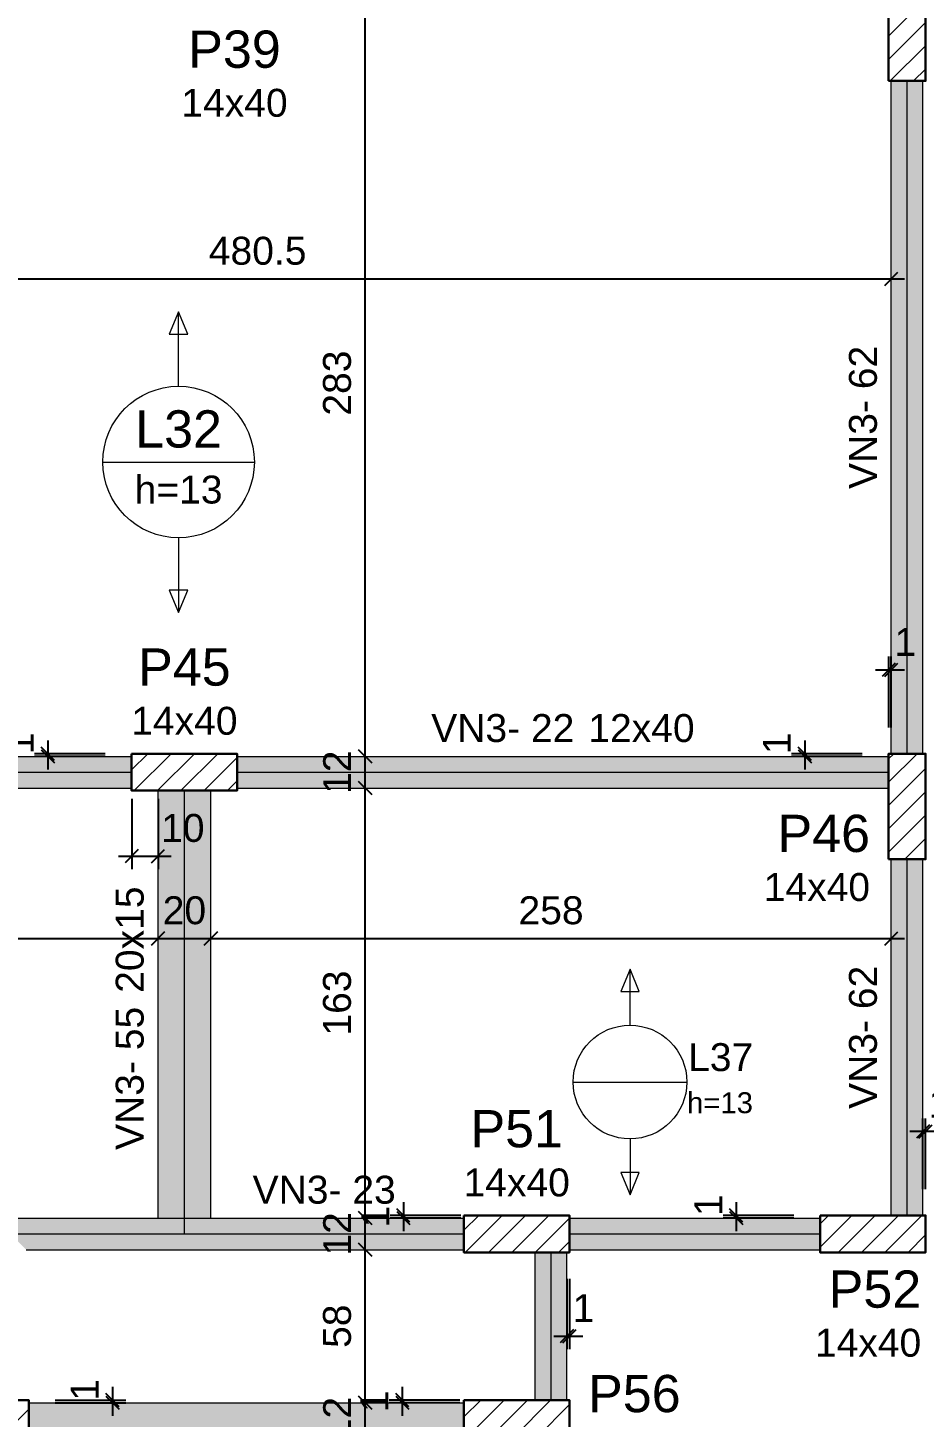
# Model space of a CAD drawing. Header units: millimetres. Extents: x -8 to 605, y -494 to 220.
# Drawn here: x 7.34 to 14.14, y -461.25 to -450.72 of the extents above; entities that cross this region are included whole.
import ezdxf

# ---------------------------------------------------------------- set-up
doc = ezdxf.new("R2010")
doc.units = ezdxf.units.MM
doc.header["$MEASUREMENT"] = 0
doc.linetypes.add('NULL', pattern=[0])
for name, color, linetype, lineweight in [('FO-Cotas', 5, 'Continuous', 5), ('FO-Eixos', 5, 'Continuous', 5), ('FO-Hachura pilar que passa', 19, 'Continuous', 5), ('FO-Hachura viga', 43, 'Continuous', 5), ('FO-Pilares', 4, 'Continuous', 30), ('FO-Textos das lajes', 1, 'Continuous', 20), ('FO-Textos das vigas', 7, 'Continuous', 5), ('FO-Textos dos pilares', 7, 'Continuous', 5), ('FO-Vigas', 1, 'Continuous', 20)]:
    doc.layers.add(name, color=color, linetype=linetype, lineweight=lineweight)
doc.styles.add('Arial', font='arial.ttf')
doc.dimstyles.new('UM_50.000000', dxfattribs={"dimtxt": 0.18, "dimasz": 0.1, "dimexe": 0.1, "dimexo": 0.2, "dimgap": 0, "dimtad": 1, "dimtih": 1, "dimtoh": 1, "dimdec": 1, "dimlfac": 50, "dimzin": 0, "dimdsep": 46, "dimtxsty": 'Standard', "dimcen": 0.09, "dimdle": 0.1, "dimadec": 1, "dimazin": 2, "dimtfac": 1, "dimtdec": 4, "dimtofl": 0, "dimtmove": 0, "dimatfit": 3, "dimfxl": 1, "dimtolj": 1, "dimarcsym": 0})
pattern_1 = [(45, (-4.58844, -411.61486), (-0.08838835, 0.08838835), [])]

# ---------------------------------------------------------------- blocks, each defined once
blk = doc.blocks.new('_Oblique')
at = {"color": 0, "linetype": 'ByBlock', "lineweight": -2}
blk.add_line((-0.5, -0.5), (0.5, 0.5), dxfattribs=at)
blk = doc.blocks.new('*D4221')
at = {"layer": 'Defpoints', "color": 0, "transparency": 16777216}
for p in [(4.282, -457.625), (8.332, -457.625), (8.332, -457.625)]:
    blk.add_point(p, dxfattribs=at)
at = {"layer": 'FO-Cotas', "color": 0, "lineweight": -2, "transparency": 16777216}
blk.add_line((4.182, -457.625), (8.432, -457.625), dxfattribs=at)
at = {"layer": 'FO-Cotas', "color": 0, "lineweight": -2, "transparency": 16777216, "xscale": 0.1, "yscale": 0.1, "zscale": 0.1, "rotation": 180}
blk.add_blockref('_Oblique', (4.282, -457.625), dxfattribs=at)
at = {"layer": 'FO-Cotas', "color": 0, "lineweight": -2, "transparency": 16777216, "xscale": 0.1, "yscale": 0.1, "zscale": 0.1}
blk.add_blockref('_Oblique', (8.332, -457.625), dxfattribs=at)
at = {"layer": 'FO-Cotas', "color": 7, "transparency": 16777216, "insert": (6.307, -457.413), "char_height": 0.2118, "attachment_point": 5, "rotation": 0.0057, "style": 'Arial'}
blk.add_mtext('\\A1;202.5', dxfattribs=at)
blk = doc.blocks.new('*D4222')
at = {"layer": 'Defpoints', "color": 0, "transparency": 16777216}
for p in [(8.332, -457.625), (8.732, -457.625), (8.732, -457.625)]:
    blk.add_point(p, dxfattribs=at)
at = {"layer": 'FO-Cotas', "color": 0, "lineweight": -2, "transparency": 16777216}
blk.add_line((8.232, -457.625), (8.832, -457.625), dxfattribs=at)
at = {"layer": 'FO-Cotas', "color": 0, "lineweight": -2, "transparency": 16777216, "xscale": 0.1, "yscale": 0.1, "zscale": 0.1, "rotation": 180}
blk.add_blockref('_Oblique', (8.332, -457.625), dxfattribs=at)
at = {"layer": 'FO-Cotas', "color": 0, "lineweight": -2, "transparency": 16777216, "xscale": 0.1, "yscale": 0.1, "zscale": 0.1}
blk.add_blockref('_Oblique', (8.732, -457.625), dxfattribs=at)
at = {"layer": 'FO-Cotas', "color": 7, "transparency": 16777216, "insert": (8.532, -457.413), "char_height": 0.2118, "attachment_point": 5, "rotation": 0.0057, "style": 'Arial'}
blk.add_mtext('\\A1;20', dxfattribs=at)
blk = doc.blocks.new('*D4223')
at = {"layer": 'Defpoints', "color": 0, "transparency": 16777216}
for p in [(8.732, -457.625), (13.892, -457.625), (13.892, -457.625)]:
    blk.add_point(p, dxfattribs=at)
at = {"layer": 'FO-Cotas', "color": 0, "lineweight": -2, "transparency": 16777216}
blk.add_line((8.632, -457.625), (13.992, -457.625), dxfattribs=at)
at = {"layer": 'FO-Cotas', "color": 0, "lineweight": -2, "transparency": 16777216, "xscale": 0.1, "yscale": 0.1, "zscale": 0.1, "rotation": 180}
blk.add_blockref('_Oblique', (8.732, -457.625), dxfattribs=at)
at = {"layer": 'FO-Cotas', "color": 0, "lineweight": -2, "transparency": 16777216, "xscale": 0.1, "yscale": 0.1, "zscale": 0.1}
blk.add_blockref('_Oblique', (13.892, -457.625), dxfattribs=at)
at = {"layer": 'FO-Cotas', "color": 7, "transparency": 16777216, "insert": (11.312, -457.413), "char_height": 0.2118, "attachment_point": 5, "rotation": 0.0057, "style": 'Arial'}
blk.add_mtext('\\A1;258', dxfattribs=at)
blk = doc.blocks.new('*D4230')
at = {"layer": 'Defpoints', "color": 0, "transparency": 16777216}
for p in [(4.282, -452.625), (13.892, -452.625), (13.892, -452.625)]:
    blk.add_point(p, dxfattribs=at)
at = {"layer": 'FO-Cotas', "color": 0, "lineweight": -2, "transparency": 16777216}
blk.add_line((4.182, -452.625), (13.992, -452.625), dxfattribs=at)
at = {"layer": 'FO-Cotas', "color": 0, "lineweight": -2, "transparency": 16777216, "xscale": 0.1, "yscale": 0.1, "zscale": 0.1, "rotation": 180}
blk.add_blockref('_Oblique', (4.282, -452.625), dxfattribs=at)
at = {"layer": 'FO-Cotas', "color": 0, "lineweight": -2, "transparency": 16777216, "xscale": 0.1, "yscale": 0.1, "zscale": 0.1}
blk.add_blockref('_Oblique', (13.892, -452.625), dxfattribs=at)
at = {"layer": 'FO-Cotas', "color": 7, "transparency": 16777216, "insert": (9.087, -452.413), "char_height": 0.2118, "attachment_point": 5, "rotation": 0.0057, "style": 'Arial'}
blk.add_mtext('\\A1;480.5', dxfattribs=at)
blk = doc.blocks.new('*D4325')
at = {"layer": 'Defpoints', "color": 0, "transparency": 16777216}
for p in [(9.902, -461.145), (9.902, -461.145), (9.902, -461.385)]:
    blk.add_point(p, dxfattribs=at)
at = {"layer": 'FO-Cotas', "color": 0, "lineweight": -2, "transparency": 16777216}
blk.add_line((9.902, -461.485), (9.902, -461.045), dxfattribs=at)
at = {"layer": 'FO-Cotas', "color": 0, "lineweight": -2, "transparency": 16777216, "xscale": 0.1, "yscale": 0.1, "zscale": 0.1}
for p, rotation in [((9.902, -461.145), 90), ((9.902, -461.385), 270)]:
    blk.add_blockref('_Oblique', p, dxfattribs=dict(at, rotation=rotation))
at = {"layer": 'FO-Cotas', "color": 7, "transparency": 16777216, "insert": (9.69, -461.265), "char_height": 0.2118, "attachment_point": 5, "rotation": 90, "style": 'Arial'}
blk.add_mtext('\\A1;12', dxfattribs=at)
blk = doc.blocks.new('*D4326')
at = {"layer": 'Defpoints', "color": 0, "transparency": 16777216}
for p in [(9.902, -459.985), (9.902, -459.985), (9.902, -461.145)]:
    blk.add_point(p, dxfattribs=at)
at = {"layer": 'FO-Cotas', "color": 0, "lineweight": -2, "transparency": 16777216}
blk.add_line((9.902, -461.245), (9.902, -459.885), dxfattribs=at)
at = {"layer": 'FO-Cotas', "color": 0, "lineweight": -2, "transparency": 16777216, "xscale": 0.1, "yscale": 0.1, "zscale": 0.1}
for p, rotation in [((9.902, -459.985), 90), ((9.902, -461.145), 270)]:
    blk.add_blockref('_Oblique', p, dxfattribs=dict(at, rotation=rotation))
at = {"layer": 'FO-Cotas', "color": 7, "transparency": 16777216, "insert": (9.69, -460.565), "char_height": 0.2118, "attachment_point": 5, "rotation": 90, "style": 'Arial'}
blk.add_mtext('\\A1;58', dxfattribs=at)
blk = doc.blocks.new('*D4327')
at = {"layer": 'Defpoints', "color": 0, "transparency": 16777216}
for p in [(9.902, -459.745), (9.902, -459.745), (9.902, -459.985)]:
    blk.add_point(p, dxfattribs=at)
at = {"layer": 'FO-Cotas', "color": 0, "lineweight": -2, "transparency": 16777216}
blk.add_line((9.902, -460.085), (9.902, -459.645), dxfattribs=at)
at = {"layer": 'FO-Cotas', "color": 0, "lineweight": -2, "transparency": 16777216, "xscale": 0.1, "yscale": 0.1, "zscale": 0.1}
for p, rotation in [((9.902, -459.745), 90), ((9.902, -459.985), 270)]:
    blk.add_blockref('_Oblique', p, dxfattribs=dict(at, rotation=rotation))
at = {"layer": 'FO-Cotas', "color": 7, "transparency": 16777216, "insert": (9.69, -459.865), "char_height": 0.2118, "attachment_point": 5, "rotation": 90, "style": 'Arial'}
blk.add_mtext('\\A1;12', dxfattribs=at)
blk = doc.blocks.new('*D4328')
at = {"layer": 'Defpoints', "color": 0, "transparency": 16777216}
for p in [(9.902, -456.485), (9.902, -456.485), (9.902, -459.745)]:
    blk.add_point(p, dxfattribs=at)
at = {"layer": 'FO-Cotas', "color": 0, "lineweight": -2, "transparency": 16777216}
blk.add_line((9.902, -459.845), (9.902, -456.385), dxfattribs=at)
at = {"layer": 'FO-Cotas', "color": 0, "lineweight": -2, "transparency": 16777216, "xscale": 0.1, "yscale": 0.1, "zscale": 0.1}
for p, rotation in [((9.902, -456.485), 90), ((9.902, -459.745), 270)]:
    blk.add_blockref('_Oblique', p, dxfattribs=dict(at, rotation=rotation))
at = {"layer": 'FO-Cotas', "color": 7, "transparency": 16777216, "insert": (9.69, -458.115), "char_height": 0.2118, "attachment_point": 5, "rotation": 90, "style": 'Arial'}
blk.add_mtext('\\A1;163', dxfattribs=at)
blk = doc.blocks.new('*D4329')
at = {"layer": 'Defpoints', "color": 0, "transparency": 16777216}
for p in [(9.902, -456.245), (9.902, -456.245), (9.902, -456.485)]:
    blk.add_point(p, dxfattribs=at)
at = {"layer": 'FO-Cotas', "color": 0, "lineweight": -2, "transparency": 16777216}
blk.add_line((9.902, -456.585), (9.902, -456.145), dxfattribs=at)
at = {"layer": 'FO-Cotas', "color": 0, "lineweight": -2, "transparency": 16777216, "xscale": 0.1, "yscale": 0.1, "zscale": 0.1}
for p, rotation in [((9.902, -456.245), 90), ((9.902, -456.485), 270)]:
    blk.add_blockref('_Oblique', p, dxfattribs=dict(at, rotation=rotation))
at = {"layer": 'FO-Cotas', "color": 7, "transparency": 16777216, "insert": (9.69, -456.365), "char_height": 0.2118, "attachment_point": 5, "rotation": 90, "style": 'Arial'}
blk.add_mtext('\\A1;12', dxfattribs=at)
blk = doc.blocks.new('*D4330')
at = {"layer": 'Defpoints', "color": 0, "transparency": 16777216}
for p in [(9.902, -450.585), (9.902, -450.585), (9.902, -456.245)]:
    blk.add_point(p, dxfattribs=at)
at = {"layer": 'FO-Cotas', "color": 0, "lineweight": -2, "transparency": 16777216}
blk.add_line((9.902, -456.345), (9.902, -450.485), dxfattribs=at)
at = {"layer": 'FO-Cotas', "color": 0, "lineweight": -2, "transparency": 16777216, "xscale": 0.1, "yscale": 0.1, "zscale": 0.1}
for p, rotation in [((9.902, -450.585), 90), ((9.902, -456.245), 270)]:
    blk.add_blockref('_Oblique', p, dxfattribs=dict(at, rotation=rotation))
at = {"layer": 'FO-Cotas', "color": 7, "transparency": 16777216, "insert": (9.69, -453.415), "char_height": 0.2118, "attachment_point": 5, "rotation": 90, "style": 'Arial'}
blk.add_mtext('\\A1;283', dxfattribs=at)
blk = doc.blocks.new('*D4418')
at = {"layer": 'Defpoints', "color": 0, "transparency": 16777216}
for p in [(8.132, -456.366), (8.332, -456.366), (8.332, -457.001)]:
    blk.add_point(p, dxfattribs=at)
at = {"layer": 'FO-Cotas', "color": 0, "lineweight": -2, "transparency": 16777216}
for p, q in [((8.132, -456.566), (8.132, -457.101)), ((8.332, -456.566), (8.332, -457.101)), ((8.032, -457.001), (8.432, -457.001))]:
    blk.add_line(p, q, dxfattribs=at)
at = {"layer": 'FO-Cotas', "color": 0, "lineweight": -2, "transparency": 16777216, "xscale": 0.1, "yscale": 0.1, "zscale": 0.1, "rotation": 180}
blk.add_blockref('_Oblique', (8.132, -457.001), dxfattribs=at)
at = {"layer": 'FO-Cotas', "color": 0, "lineweight": -2, "transparency": 16777216, "xscale": 0.1, "yscale": 0.1, "zscale": 0.1}
blk.add_blockref('_Oblique', (8.332, -457.001), dxfattribs=at)
at = {"layer": 'FO-Cotas', "color": 7, "transparency": 16777216, "insert": (8.52, -456.789), "char_height": 0.2118, "attachment_point": 5, "rotation": 0.0057, "style": 'Arial'}
blk.add_mtext('\\A1;10', dxfattribs=at)
blk = doc.blocks.new('*D4419')
at = {"layer": 'Defpoints', "color": 0, "transparency": 16777216}
for p in [(13.892, -455.589), (13.872, -456.225), (13.892, -456.225)]:
    blk.add_point(p, dxfattribs=at)
at = {"layer": 'FO-Cotas', "color": 0, "lineweight": -2, "transparency": 16777216}
for p, q in [((13.872, -456.025), (13.872, -455.489)), ((13.892, -456.025), (13.892, -455.489)), ((13.772, -455.589), (13.992, -455.589))]:
    blk.add_line(p, q, dxfattribs=at)
at = {"layer": 'FO-Cotas', "color": 0, "lineweight": -2, "transparency": 16777216, "xscale": 0.1, "yscale": 0.1, "zscale": 0.1, "rotation": 180}
blk.add_blockref('_Oblique', (13.872, -455.589), dxfattribs=at)
at = {"layer": 'FO-Cotas', "color": 0, "lineweight": -2, "transparency": 16777216, "xscale": 0.1, "yscale": 0.1, "zscale": 0.1}
blk.add_blockref('_Oblique', (13.892, -455.589), dxfattribs=at)
at = {"layer": 'FO-Cotas', "color": 7, "transparency": 16777216, "insert": (13.998, -455.377), "char_height": 0.2118, "attachment_point": 5, "rotation": 0.0057, "style": 'Arial'}
blk.add_mtext('\\A1;1', dxfattribs=at)
blk = doc.blocks.new('*D4425')
at = {"layer": 'Defpoints', "color": 0, "transparency": 16777216}
for p in [(14.132, -459.089), (14.132, -459.725), (14.152, -459.725)]:
    blk.add_point(p, dxfattribs=at)
at = {"layer": 'FO-Cotas', "color": 0, "lineweight": -2, "transparency": 16777216}
for p, q in [((14.132, -459.525), (14.132, -458.989)), ((14.152, -459.525), (14.152, -458.989)), ((14.252, -459.089), (14.032, -459.089))]:
    blk.add_line(p, q, dxfattribs=at)
at = {"layer": 'FO-Cotas', "color": 0, "lineweight": -2, "transparency": 16777216, "xscale": 0.1, "yscale": 0.1, "zscale": 0.1, "rotation": 180}
blk.add_blockref('_Oblique', (14.132, -459.089), dxfattribs=at)
at = {"layer": 'FO-Cotas', "color": 0, "lineweight": -2, "transparency": 16777216, "xscale": 0.1, "yscale": 0.1, "zscale": 0.1}
blk.add_blockref('_Oblique', (14.152, -459.089), dxfattribs=at)
at = {"layer": 'FO-Cotas', "color": 7, "transparency": 16777216, "insert": (14.258, -458.878), "char_height": 0.2118, "attachment_point": 5, "rotation": 0.0057, "style": 'Arial'}
blk.add_mtext('\\A1;1', dxfattribs=at)
blk = doc.blocks.new('*D4460')
at = {"layer": 'Defpoints', "color": 0, "transparency": 16777216}
for p in [(11.432, -460.005), (11.452, -460.005), (11.452, -460.64)]:
    blk.add_point(p, dxfattribs=at)
at = {"layer": 'FO-Cotas', "color": 0, "lineweight": -2, "transparency": 16777216}
for p, q in [((11.432, -460.205), (11.432, -460.74)), ((11.452, -460.205), (11.452, -460.74)), ((11.332, -460.64), (11.552, -460.64))]:
    blk.add_line(p, q, dxfattribs=at)
at = {"layer": 'FO-Cotas', "color": 0, "lineweight": -2, "transparency": 16777216, "xscale": 0.1, "yscale": 0.1, "zscale": 0.1, "rotation": 180}
blk.add_blockref('_Oblique', (11.432, -460.64), dxfattribs=at)
at = {"layer": 'FO-Cotas', "color": 0, "lineweight": -2, "transparency": 16777216, "xscale": 0.1, "yscale": 0.1, "zscale": 0.1}
blk.add_blockref('_Oblique', (11.452, -460.64), dxfattribs=at)
at = {"layer": 'FO-Cotas', "color": 7, "transparency": 16777216, "insert": (11.558, -460.428), "char_height": 0.2118, "attachment_point": 5, "rotation": 0.0057, "style": 'Arial'}
blk.add_mtext('\\A1;1', dxfattribs=at)
blk = doc.blocks.new('*D4496')
at = {"layer": 'Defpoints', "color": 0, "transparency": 16777216}
for p in [(7.496, -456.245), (8.132, -456.225), (8.132, -456.245)]:
    blk.add_point(p, dxfattribs=at)
at = {"layer": 'FO-Cotas', "color": 0, "lineweight": -2, "transparency": 16777216}
for p, q in [((7.496, -456.125), (7.496, -456.345)), ((7.932, -456.225), (7.396, -456.225)), ((7.932, -456.245), (7.396, -456.245))]:
    blk.add_line(p, q, dxfattribs=at)
at = {"layer": 'FO-Cotas', "color": 0, "lineweight": -2, "transparency": 16777216, "xscale": 0.1, "yscale": 0.1, "zscale": 0.1}
for p, rotation in [((7.496, -456.225), 90), ((7.496, -456.245), 270)]:
    blk.add_blockref('_Oblique', p, dxfattribs=dict(at, rotation=rotation))
at = {"layer": 'FO-Cotas', "color": 7, "transparency": 16777216, "insert": (7.284, -456.146), "char_height": 0.2118, "attachment_point": 5, "rotation": 90, "style": 'Arial'}
blk.add_mtext('\\A1;1', dxfattribs=at)
blk = doc.blocks.new('*D4497')
at = {"layer": 'Defpoints', "color": 0, "transparency": 16777216}
for p in [(13.236, -456.245), (13.872, -456.225), (13.872, -456.245)]:
    blk.add_point(p, dxfattribs=at)
at = {"layer": 'FO-Cotas', "color": 0, "lineweight": -2, "transparency": 16777216}
for p, q in [((13.236, -456.125), (13.236, -456.345)), ((13.672, -456.225), (13.136, -456.225)), ((13.672, -456.245), (13.136, -456.245))]:
    blk.add_line(p, q, dxfattribs=at)
at = {"layer": 'FO-Cotas', "color": 0, "lineweight": -2, "transparency": 16777216, "xscale": 0.1, "yscale": 0.1, "zscale": 0.1}
for p, rotation in [((13.236, -456.225), 90), ((13.236, -456.245), 270)]:
    blk.add_blockref('_Oblique', p, dxfattribs=dict(at, rotation=rotation))
at = {"layer": 'FO-Cotas', "color": 7, "transparency": 16777216, "insert": (13.024, -456.146), "char_height": 0.2118, "attachment_point": 5, "rotation": 90, "style": 'Arial'}
blk.add_mtext('\\A1;1', dxfattribs=at)
blk = doc.blocks.new('*D4502')
at = {"layer": 'Defpoints', "color": 0, "transparency": 16777216}
for p in [(10.192, -459.745), (10.827, -459.725), (10.827, -459.745)]:
    blk.add_point(p, dxfattribs=at)
at = {"layer": 'FO-Cotas', "color": 0, "lineweight": -2, "transparency": 16777216}
for p, q in [((10.192, -459.625), (10.192, -459.845)), ((10.627, -459.725), (10.092, -459.725)), ((10.627, -459.745), (10.092, -459.745))]:
    blk.add_line(p, q, dxfattribs=at)
at = {"layer": 'FO-Cotas', "color": 0, "lineweight": -2, "transparency": 16777216, "xscale": 0.1, "yscale": 0.1, "zscale": 0.1}
for p, rotation in [((10.192, -459.725), 90), ((10.192, -459.745), 270)]:
    blk.add_blockref('_Oblique', p, dxfattribs=dict(at, rotation=rotation))
at = {"layer": 'FO-Cotas', "color": 7, "transparency": 16777216, "insert": (9.98, -459.735), "char_height": 0.2118, "attachment_point": 5, "rotation": 90, "style": 'Arial'}
blk.add_mtext('\\A1;1', dxfattribs=at)
blk = doc.blocks.new('*D4503')
at = {"layer": 'Defpoints', "color": 0, "transparency": 16777216}
for p in [(12.716, -459.745), (13.352, -459.725), (13.352, -459.745)]:
    blk.add_point(p, dxfattribs=at)
at = {"layer": 'FO-Cotas', "color": 0, "lineweight": -2, "transparency": 16777216}
for p, q in [((12.716, -459.625), (12.716, -459.845)), ((13.152, -459.725), (12.616, -459.725)), ((13.152, -459.745), (12.616, -459.745))]:
    blk.add_line(p, q, dxfattribs=at)
at = {"layer": 'FO-Cotas', "color": 0, "lineweight": -2, "transparency": 16777216, "xscale": 0.1, "yscale": 0.1, "zscale": 0.1}
for p, rotation in [((12.716, -459.725), 90), ((12.716, -459.745), 270)]:
    blk.add_blockref('_Oblique', p, dxfattribs=dict(at, rotation=rotation))
at = {"layer": 'FO-Cotas', "color": 7, "transparency": 16777216, "insert": (12.504, -459.647), "char_height": 0.2118, "attachment_point": 5, "rotation": 90, "style": 'Arial'}
blk.add_mtext('\\A1;1', dxfattribs=at)
blk = doc.blocks.new('*D4506')
at = {"layer": 'Defpoints', "color": 0, "transparency": 16777216}
for p in [(7.352, -461.125), (7.352, -461.145), (7.987, -461.145)]:
    blk.add_point(p, dxfattribs=at)
at = {"layer": 'FO-Cotas', "color": 0, "lineweight": -2, "transparency": 16777216}
for p, q in [((7.987, -461.025), (7.987, -461.245)), ((7.552, -461.125), (8.087, -461.125)), ((7.552, -461.145), (8.087, -461.145))]:
    blk.add_line(p, q, dxfattribs=at)
at = {"layer": 'FO-Cotas', "color": 0, "lineweight": -2, "transparency": 16777216, "xscale": 0.1, "yscale": 0.1, "zscale": 0.1}
for p, rotation in [((7.987, -461.125), 90), ((7.987, -461.145), 270)]:
    blk.add_blockref('_Oblique', p, dxfattribs=dict(at, rotation=rotation))
at = {"layer": 'FO-Cotas', "color": 7, "transparency": 16777216, "insert": (7.775, -461.047), "char_height": 0.2118, "attachment_point": 5, "rotation": 90, "style": 'Arial'}
blk.add_mtext('\\A1;1', dxfattribs=at)
blk = doc.blocks.new('*D4507')
at = {"layer": 'Defpoints', "color": 0, "transparency": 16777216}
for p in [(10.184, -461.145), (10.819, -461.125), (10.819, -461.145)]:
    blk.add_point(p, dxfattribs=at)
at = {"layer": 'FO-Cotas', "color": 0, "lineweight": -2, "transparency": 16777216}
for p, q in [((10.184, -461.025), (10.184, -461.245)), ((10.619, -461.125), (10.084, -461.125)), ((10.619, -461.145), (10.084, -461.145))]:
    blk.add_line(p, q, dxfattribs=at)
at = {"layer": 'FO-Cotas', "color": 0, "lineweight": -2, "transparency": 16777216, "xscale": 0.1, "yscale": 0.1, "zscale": 0.1}
for p, rotation in [((10.184, -461.125), 90), ((10.184, -461.145), 270)]:
    blk.add_blockref('_Oblique', p, dxfattribs=dict(at, rotation=rotation))
at = {"layer": 'FO-Cotas', "color": 7, "transparency": 16777216, "insert": (9.972, -461.135), "char_height": 0.2118, "attachment_point": 5, "rotation": 90, "style": 'Arial'}
blk.add_mtext('\\A1;1', dxfattribs=at)

msp = doc.modelspace()

# ---------------------------------------------------------------- hatches: boundary and pattern name
at = {"layer": 'FO-Hachura pilar que passa', "linetype": 'Continuous', "ltscale": 0.2}
h = msp.add_hatch(dxfattribs=at)
h.set_pattern_fill('ANSI31', color=19, style=0)
h.set_pattern_definition(pattern_1)
h.paths.add_polyline_path([(13.8716, -451.1247), (14.0116, -451.1247), (14.1516, -451.1247), (14.1516, -450.7247), (14.1516, -450.3247), (14.0116, -450.3247), (13.8716, -450.3247), (13.8716, -450.7247)])
h = msp.add_hatch(dxfattribs=at)
h.set_pattern_fill('ANSI31', color=19, style=0)
h.set_pattern_definition(pattern_1)
h.paths.add_polyline_path([(8.1316, -456.2247), (8.1316, -456.3647), (8.1316, -456.5047), (8.5316, -456.5047), (8.9316, -456.5047), (8.9316, -456.3647), (8.9316, -456.2247), (8.5316, -456.2247)])
h = msp.add_hatch(dxfattribs=at)
h.set_pattern_fill('ANSI31', color=19, style=0)
h.set_pattern_definition(pattern_1)
h.paths.add_polyline_path([(13.8716, -457.0247), (14.0116, -457.0247), (14.1516, -457.0247), (14.1516, -456.6247), (14.1516, -456.2247), (14.0116, -456.2247), (13.8716, -456.2247), (13.8716, -456.6247)])
h = msp.add_hatch(dxfattribs=at)
h.set_pattern_fill('ANSI31', color=19, style=0)
h.set_pattern_definition(pattern_1)
h.paths.add_polyline_path([(10.6516, -459.7249), (10.6516, -459.8649), (10.6516, -460.0049), (11.0516, -460.0049), (11.4516, -460.0049), (11.4516, -459.8649), (11.4516, -459.7249), (11.0516, -459.7249)])
h = msp.add_hatch(dxfattribs=at)
h.set_pattern_fill('ANSI31', color=19, style=0)
h.set_pattern_definition(pattern_1)
h.paths.add_polyline_path([(13.3516, -459.7249), (13.3516, -459.8649), (13.3516, -460.0049), (13.7516, -460.0049), (14.1516, -460.0049), (14.1516, -459.8649), (14.1516, -459.7249), (13.7516, -459.7249)])
h = msp.add_hatch(dxfattribs=at)
h.set_pattern_fill('ANSI31', color=19, style=0)
h.set_pattern_definition(pattern_1)
h.paths.add_polyline_path([(7.0716, -461.9249), (7.2116, -461.9249), (7.3516, -461.9249), (7.3516, -461.5249), (7.3516, -461.1249), (7.2116, -461.1249), (7.0716, -461.1249), (7.0716, -461.5249)])
h = msp.add_hatch(dxfattribs=at)
h.set_pattern_fill('ANSI31', color=19, style=0)
h.set_pattern_definition(pattern_1)
h.paths.add_polyline_path([(10.6516, -461.1249), (10.6516, -461.2649), (10.6516, -461.4049), (11.0516, -461.4049), (11.4516, -461.4049), (11.4516, -461.2649), (11.4516, -461.1249), (11.0516, -461.1249)])
at = {"layer": 'FO-Hachura viga', "linetype": 'Continuous', "ltscale": 0.2}
for points in [[(14.1316, -451.1249), (14.1316, -451.1249), (13.8916, -451.1249), (13.8916, -456.2245), (14.1316, -456.2245), (14.1316, -451.1249)], [(8.1316, -456.2445), (8.1316, -456.2445), (4.8216, -456.2445), (4.8216, -456.4845), (8.1316, -456.4845), (8.1316, -456.2445)], [(13.8716, -456.2445), (13.8716, -456.2445), (8.9316, -456.2445), (8.9316, -456.4845), (13.8716, -456.4845), (13.8716, -456.2445)], [(8.7316, -459.7449), (8.7316, -459.7449), (8.7316, -456.5045), (8.3316, -456.5045), (8.3316, -459.7449), (8.5316, -459.8649), (8.7316, -459.7449)], [(14.1316, -457.0245), (14.1316, -457.0245), (13.8916, -457.0245), (13.8916, -459.7249), (14.1316, -459.7249), (14.1316, -457.0245)], [(8.5316, -459.7449), (8.5316, -459.7449), (7.2116, -459.7449), (7.2116, -459.8649), (7.3316, -459.9849), (8.5316, -459.9849), (8.5316, -459.7449)], [(10.6516, -459.7449), (10.6516, -459.7449), (8.5316, -459.7449), (8.5316, -459.9849), (10.6516, -459.9849), (10.6516, -459.7449)], [(13.3516, -459.7449), (13.3516, -459.7449), (11.4516, -459.7449), (11.4516, -459.9849), (13.3516, -459.9849), (13.3516, -459.7449)], [(11.4316, -460.0049), (11.4316, -460.0049), (11.1916, -460.0049), (11.1916, -461.1249), (11.4316, -461.1249), (11.4316, -460.0049)], [(10.6516, -461.1449), (10.6516, -461.1449), (7.3516, -461.1449), (7.3516, -461.3849), (10.6516, -461.3849), (10.6516, -461.1449)]]:
    msp.add_hatch(color=43, dxfattribs=at).paths.add_polyline_path(points)

# ---------------------------------------------------------------- linework, layer by layer
at = {"layer": 'FO-Eixos'}
for p, q in [((14.0116, -456.2247), (14.0116, -451.1247)), ((4.8216, -456.3647), (8.1316, -456.3647)), ((8.9316, -456.3647), (13.8716, -456.3647)), ((8.5316, -459.8649), (8.5316, -456.5047)), ((14.0116, -459.7249), (14.0116, -457.0247)), ((7.2116, -459.8649), (8.5316, -459.8649)), ((8.5316, -459.8649), (10.6516, -459.8649)), ((11.4516, -459.8649), (13.3516, -459.8649)), ((11.3116, -461.1249), (11.3116, -460.0049))]:
    msp.add_line(p, q, dxfattribs=at)
at = {"layer": 'FO-Pilares'}
for points in [[(13.8716, -451.1247), (14.0116, -451.1247), (14.1516, -451.1247), (14.1516, -450.7247), (14.1516, -450.3247), (14.0116, -450.3247), (13.8716, -450.3247), (13.8716, -450.7247), (13.8716, -451.1247)], [(8.1316, -456.2247), (8.1316, -456.3647), (8.1316, -456.5047), (8.5316, -456.5047), (8.9316, -456.5047), (8.9316, -456.3647), (8.9316, -456.2247), (8.5316, -456.2247), (8.1316, -456.2247)], [(13.8716, -457.0247), (14.0116, -457.0247), (14.1516, -457.0247), (14.1516, -456.6247), (14.1516, -456.2247), (14.0116, -456.2247), (13.8716, -456.2247), (13.8716, -456.6247), (13.8716, -457.0247)], [(10.6516, -459.7249), (10.6516, -459.8649), (10.6516, -460.0049), (11.0516, -460.0049), (11.4516, -460.0049), (11.4516, -459.8649), (11.4516, -459.7249), (11.0516, -459.7249), (10.6516, -459.7249)], [(13.3516, -459.7249), (13.3516, -459.8649), (13.3516, -460.0049), (13.7516, -460.0049), (14.1516, -460.0049), (14.1516, -459.8649), (14.1516, -459.7249), (13.7516, -459.7249), (13.3516, -459.7249)], [(7.0716, -461.9249), (7.2116, -461.9249), (7.3516, -461.9249), (7.3516, -461.5249), (7.3516, -461.1249), (7.2116, -461.1249), (7.0716, -461.1249), (7.0716, -461.5249), (7.0716, -461.9249)], [(10.6516, -461.1249), (10.6516, -461.2649), (10.6516, -461.4049), (11.0516, -461.4049), (11.4516, -461.4049), (11.4516, -461.2649), (11.4516, -461.1249), (11.0516, -461.1249), (10.6516, -461.1249)]]:
    msp.add_lwpolyline(points, close=True, dxfattribs=at)
at = {"layer": 'FO-Textos das lajes'}
for p, q in [((8.4875, -452.8743), (8.4169, -453.0437)), ((8.5581, -453.0437), (8.4875, -452.8743)), ((8.4169, -453.0437), (8.5581, -453.0437)), ((7.9129, -454.0137), (9.0621, -454.0137)), ((8.5581, -454.9837), (8.4169, -454.9837)), ((8.4169, -454.9837), (8.4875, -455.1532)), ((8.4875, -455.1532), (8.5581, -454.9837)), ((11.9106, -457.8592), (11.84, -458.0287)), ((11.9812, -458.0287), (11.9106, -457.8592)), ((11.84, -458.0287), (11.9812, -458.0287)), ((11.4796, -458.7138), (12.3416, -458.7138)), ((11.9812, -459.399), (11.84, -459.399)), ((11.84, -459.399), (11.9106, -459.5684)), ((11.9106, -459.5684), (11.9812, -459.399))]:
    msp.add_line(p, q, dxfattribs=at)
for points in [[(8.4875, -453.4391), (8.4875, -452.8743)], [(8.4875, -454.5884), (8.4875, -455.1532)], [(11.9106, -458.2828), (11.9106, -457.8592)], [(11.9106, -459.1448), (11.9106, -459.5684)]]:
    msp.add_lwpolyline(points, dxfattribs=at)
for centre, radius in [((8.4875, -454.0137), 0.5746), ((11.9106, -458.7138), 0.431)]:
    msp.add_circle(centre, radius, dxfattribs=at)
at = {"layer": 'FO-Vigas'}
for p, q in [((13.8916, -456.2247), (13.8916, -451.1247)), ((14.1316, -456.2247), (14.1316, -451.1247)), ((4.8216, -456.2447), (8.1316, -456.2447)), ((8.9316, -456.2447), (13.8716, -456.2447)), ((4.8216, -456.4847), (8.1316, -456.4847)), ((8.3316, -459.7449), (8.3316, -456.5047)), ((8.7316, -459.7449), (8.7316, -456.5047)), ((8.9316, -456.4847), (13.8716, -456.4847)), ((13.8916, -459.7249), (13.8916, -457.0247)), ((14.1316, -459.7249), (14.1316, -457.0247)), ((7.2116, -459.7449), (8.5316, -459.7449)), ((8.5316, -459.7449), (10.6516, -459.7449)), ((11.4516, -459.7449), (13.3516, -459.7449)), ((7.3316, -459.9849), (8.5316, -459.9849)), ((8.5316, -459.9849), (10.6516, -459.9849)), ((11.4516, -459.9849), (13.3516, -459.9849)), ((11.1916, -461.1249), (11.1916, -460.0049)), ((11.4316, -461.1249), (11.4316, -460.0049)), ((7.3516, -461.1449), (10.6516, -461.1449))]:
    msp.add_line(p, q, dxfattribs=at)

# ---------------------------------------------------------------- texts
at = {"layer": 'FO-Textos das lajes', "linetype": 'NULL', "ltscale": 0.2, "attachment_point": 8, "line_spacing_factor": 0.798, "style": 'Arial'}
for s, insert, char_height, width in [('L32', (8.4876, -453.9077), 0.2824, 1.316001), ('h=13', (8.4876, -454.331), 0.2118, 1.332467), ('L37', (12.598, -458.634), 0.2118, 0.987001), ('h=13', (12.593, -458.9524), 0.15885, 0.999351)]:
    msp.add_mtext(s, dxfattribs=dict(at, insert=insert, char_height=char_height, width=width))
at = {"layer": 'FO-Textos das vigas', "linetype": 'NULL', "ltscale": 0.2, "char_height": 0.2118, "rotation": 90.00021, "line_spacing_factor": 0.798, "style": 'Arial'}
for s, insert, width, attachment_point in [('VN3- 62', (13.7857, -453.6749), 2.170627, 8), ('20x15', (8.2257, -458.0374), 1.612069, 7), ('VN3- 62', (13.7857, -458.3749), 2.170627, 8), ('VN3- 55', (8.2257, -458.1434), 2.170627, 9)]:
    msp.add_mtext(s, dxfattribs=dict(at, insert=insert, width=width, attachment_point=attachment_point))
at = {"layer": 'FO-Textos das vigas', "linetype": 'NULL', "ltscale": 0.2, "char_height": 0.2118, "line_spacing_factor": 0.798, "style": 'Arial'}
for s, insert, width, attachment_point in [('VN3- 22', (11.4886, -456.139), 2.170627, 9), ('12x40', (11.5946, -456.139), 1.612069, 7), ('VN3- 23', (9.5916, -459.639), 2.170627, 8)]:
    msp.add_mtext(s, dxfattribs=dict(at, insert=insert, width=width, attachment_point=attachment_point))
at = {"layer": 'FO-Textos dos pilares', "linetype": 'NULL', "ltscale": 0.2, "line_spacing_factor": 0.798, "style": 'Arial'}
for s, insert, char_height, width, attachment_point in [('P39', (8.9116, -451.0287), 0.2824, 1.403821, 8), ('14x40', (8.9116, -451.399), 0.2118, 1.612069, 8), ('P45', (8.5316, -455.7127), 0.2824, 1.403821, 8), ('14x40', (8.5316, -456.084), 0.2118, 1.612069, 8), ('P46', (13.7306, -456.9739), 0.2824, 1.403821, 9), ('14x40', (13.7306, -457.3442), 0.2118, 1.612069, 9), ('P51', (11.0516, -459.2127), 0.2824, 1.403821, 8), ('14x40', (11.0516, -459.584), 0.2118, 1.612069, 8), ('P52', (14.1188, -460.4287), 0.2824, 1.403821, 9), ('14x40', (14.1188, -460.799), 0.2118, 1.612069, 9), ('P56', (11.5926, -461.2207), 0.2824, 1.403821, 7)]:
    msp.add_mtext(s, dxfattribs=dict(at, insert=insert, char_height=char_height, width=width, attachment_point=attachment_point))

# ---------------------------------------------------------------- dimensions: what is measured, and where the dimension line sits
at = {"layer": 'FO-Cotas'}
for base, p1, p2, override, picture, middle in [((9.9016, -450.5847), (9.9016, -456.2447), (9.9016, -450.5847), {"dimtxt": 0.2118, "dimasz": 0.1, "dimexe": 0.1, "dimexo": 0.2, "dimtad": 1, "dimtih": 0, "dimtoh": 0, "dimdec": 1, "dimlfac": 50, "dimzin": 8, "dimtxsty": 'Arial', "dimblk": 'Oblique', "dimblk1": 'Oblique', "dimblk2": 'Oblique', "dimsah": 1, "dimdle": 0.1, "dimse1": 1, "dimse2": 1, "dimclrt": 7, "dimadec": 1, "dimazin": 3, "dimtmove": 2, "dimldrblk": 'Oblique'}, '*D4330', (9.6898, -453.4147)), ((7.4962, -456.2447), (8.1316, -456.2247), (8.1316, -456.2447), {"dimtxt": 0.2118, "dimasz": 0.1, "dimexe": 0.1, "dimexo": 0.2, "dimtad": 1, "dimtih": 0, "dimtoh": 0, "dimdec": 1, "dimlfac": 50, "dimzin": 8, "dimtxsty": 'Arial', "dimblk": 'Oblique', "dimblk1": 'Oblique', "dimblk2": 'Oblique', "dimsah": 1, "dimdle": 0.1, "dimse1": 0, "dimse2": 0, "dimclrt": 7, "dimadec": 1, "dimazin": 3, "dimtmove": 2, "dimldrblk": 'Oblique'}, '*D4496', (7.2844, -456.1464)), ((13.2362, -456.2447), (13.8716, -456.2247), (13.8716, -456.2447), {"dimtxt": 0.2118, "dimasz": 0.1, "dimexe": 0.1, "dimexo": 0.2, "dimtad": 1, "dimtih": 0, "dimtoh": 0, "dimdec": 1, "dimlfac": 50, "dimzin": 8, "dimtxsty": 'Arial', "dimblk": 'Oblique', "dimblk1": 'Oblique', "dimblk2": 'Oblique', "dimsah": 1, "dimdle": 0.1, "dimse1": 0, "dimse2": 0, "dimclrt": 7, "dimadec": 1, "dimazin": 3, "dimtmove": 2, "dimldrblk": 'Oblique'}, '*D4497', (13.0244, -456.1464)), ((9.9016, -456.2447), (9.9016, -456.4847), (9.9016, -456.2447), {"dimtxt": 0.2118, "dimasz": 0.1, "dimexe": 0.1, "dimexo": 0.2, "dimtad": 1, "dimtih": 0, "dimtoh": 0, "dimdec": 1, "dimlfac": 50, "dimzin": 8, "dimtxsty": 'Arial', "dimblk": 'Oblique', "dimblk1": 'Oblique', "dimblk2": 'Oblique', "dimsah": 1, "dimdle": 0.1, "dimse1": 1, "dimse2": 1, "dimclrt": 7, "dimadec": 1, "dimazin": 3, "dimtmove": 2, "dimldrblk": 'Oblique'}, '*D4329', (9.6898, -456.3647)), ((9.9016, -456.4847), (9.9016, -459.7449), (9.9016, -456.4847), {"dimtxt": 0.2118, "dimasz": 0.1, "dimexe": 0.1, "dimexo": 0.2, "dimtad": 1, "dimtih": 0, "dimtoh": 0, "dimdec": 1, "dimlfac": 50, "dimzin": 8, "dimtxsty": 'Arial', "dimblk": 'Oblique', "dimblk1": 'Oblique', "dimblk2": 'Oblique', "dimsah": 1, "dimdle": 0.1, "dimse1": 1, "dimse2": 1, "dimclrt": 7, "dimadec": 1, "dimazin": 3, "dimtmove": 2, "dimldrblk": 'Oblique'}, '*D4328', (9.6898, -458.1148)), ((12.7162, -459.7449), (13.3516, -459.7249), (13.3516, -459.7449), {"dimtxt": 0.2118, "dimasz": 0.1, "dimexe": 0.1, "dimexo": 0.2, "dimtad": 1, "dimtih": 0, "dimtoh": 0, "dimdec": 1, "dimlfac": 50, "dimzin": 8, "dimtxsty": 'Arial', "dimblk": 'Oblique', "dimblk1": 'Oblique', "dimblk2": 'Oblique', "dimsah": 1, "dimdle": 0.1, "dimse1": 0, "dimse2": 0, "dimclrt": 7, "dimadec": 1, "dimazin": 3, "dimtmove": 2, "dimldrblk": 'Oblique'}, '*D4503', (12.5044, -459.6466)), ((9.9016, -459.7449), (9.9016, -459.9849), (9.9016, -459.7449), {"dimtxt": 0.2118, "dimasz": 0.1, "dimexe": 0.1, "dimexo": 0.2, "dimtad": 1, "dimtih": 0, "dimtoh": 0, "dimdec": 1, "dimlfac": 50, "dimzin": 8, "dimtxsty": 'Arial', "dimblk": 'Oblique', "dimblk1": 'Oblique', "dimblk2": 'Oblique', "dimsah": 1, "dimdle": 0.1, "dimse1": 1, "dimse2": 1, "dimclrt": 7, "dimadec": 1, "dimazin": 3, "dimtmove": 2, "dimldrblk": 'Oblique'}, '*D4327', (9.6898, -459.8649)), ((10.1918, -459.7449), (10.8272, -459.7249), (10.8272, -459.7449), {"dimtxt": 0.2118, "dimasz": 0.1, "dimexe": 0.1, "dimexo": 0.2, "dimtad": 1, "dimtih": 0, "dimtoh": 0, "dimdec": 1, "dimlfac": 50, "dimzin": 8, "dimtxsty": 'Arial', "dimblk": 'Oblique', "dimblk1": 'Oblique', "dimblk2": 'Oblique', "dimsah": 1, "dimdle": 0.1, "dimse1": 0, "dimse2": 0, "dimclrt": 7, "dimadec": 1, "dimazin": 3, "dimtmove": 2, "dimldrblk": 'Oblique'}, '*D4502', (9.98, -459.7349)), ((9.9016, -459.9849), (9.9016, -461.1449), (9.9016, -459.9849), {"dimtxt": 0.2118, "dimasz": 0.1, "dimexe": 0.1, "dimexo": 0.2, "dimtad": 1, "dimtih": 0, "dimtoh": 0, "dimdec": 1, "dimlfac": 50, "dimzin": 8, "dimtxsty": 'Arial', "dimblk": 'Oblique', "dimblk1": 'Oblique', "dimblk2": 'Oblique', "dimsah": 1, "dimdle": 0.1, "dimse1": 1, "dimse2": 1, "dimclrt": 7, "dimadec": 1, "dimazin": 3, "dimtmove": 2, "dimldrblk": 'Oblique'}, '*D4326', (9.6898, -460.5649)), ((7.987, -461.1449), (7.3516, -461.1249), (7.3516, -461.1449), {"dimtxt": 0.2118, "dimasz": 0.1, "dimexe": 0.1, "dimexo": 0.2, "dimtad": 1, "dimtih": 0, "dimtoh": 0, "dimdec": 1, "dimlfac": 50, "dimzin": 8, "dimtxsty": 'Arial', "dimblk": 'Oblique', "dimblk1": 'Oblique', "dimblk2": 'Oblique', "dimsah": 1, "dimdle": 0.1, "dimse1": 0, "dimse2": 0, "dimclrt": 7, "dimadec": 1, "dimazin": 3, "dimtmove": 2, "dimldrblk": 'Oblique'}, '*D4506', (7.7752, -461.0466)), ((9.9016, -461.1449), (9.9016, -461.3849), (9.9016, -461.1449), {"dimtxt": 0.2118, "dimasz": 0.1, "dimexe": 0.1, "dimexo": 0.2, "dimtad": 1, "dimtih": 0, "dimtoh": 0, "dimdec": 1, "dimlfac": 50, "dimzin": 8, "dimtxsty": 'Arial', "dimblk": 'Oblique', "dimblk1": 'Oblique', "dimblk2": 'Oblique', "dimsah": 1, "dimdle": 0.1, "dimse1": 1, "dimse2": 1, "dimclrt": 7, "dimadec": 1, "dimazin": 3, "dimtmove": 2, "dimldrblk": 'Oblique'}, '*D4325', (9.6898, -461.2649)), ((10.184, -461.1449), (10.8194, -461.1249), (10.8194, -461.1449), {"dimtxt": 0.2118, "dimasz": 0.1, "dimexe": 0.1, "dimexo": 0.2, "dimtad": 1, "dimtih": 0, "dimtoh": 0, "dimdec": 1, "dimlfac": 50, "dimzin": 8, "dimtxsty": 'Arial', "dimblk": 'Oblique', "dimblk1": 'Oblique', "dimblk2": 'Oblique', "dimsah": 1, "dimdle": 0.1, "dimse1": 0, "dimse2": 0, "dimclrt": 7, "dimadec": 1, "dimazin": 3, "dimtmove": 2, "dimldrblk": 'Oblique'}, '*D4507', (9.9722, -461.1349))]:
    dim = msp.add_linear_dim(base=base, p1=p1, p2=p2, angle=90, dimstyle='UM_50.000000', override=override, dxfattribs=at)
    dim.commit()
    dim.dimension.update_dxf_attribs({"geometry": picture, "text_midpoint": middle, "dimtype": 160, "text_rotation": 90})
for base, p1, p2, override, picture, middle in [((13.8916, -452.6247), (4.2816, -452.6247), (13.8916, -452.6247), {"dimtxt": 0.2118, "dimasz": 0.1, "dimexe": 0.1, "dimexo": 0.2, "dimtad": 1, "dimtih": 0, "dimtoh": 0, "dimdec": 1, "dimlfac": 50, "dimzin": 8, "dimtxsty": 'Arial', "dimblk": 'Oblique', "dimblk1": 'Oblique', "dimblk2": 'Oblique', "dimsah": 1, "dimdle": 0.1, "dimse1": 1, "dimse2": 1, "dimclrt": 7, "dimadec": 1, "dimazin": 3, "dimtmove": 2, "dimldrblk": 'Oblique'}, '*D4230', (9.0866, -452.4129)), ((13.8916, -455.5893), (13.8716, -456.2247), (13.8916, -456.2247), {"dimtxt": 0.2118, "dimasz": 0.1, "dimexe": 0.1, "dimexo": 0.2, "dimtad": 1, "dimtih": 0, "dimtoh": 0, "dimdec": 1, "dimlfac": 50, "dimzin": 8, "dimtxsty": 'Arial', "dimblk": 'Oblique', "dimblk1": 'Oblique', "dimblk2": 'Oblique', "dimsah": 1, "dimdle": 0.1, "dimse1": 0, "dimse2": 0, "dimclrt": 7, "dimadec": 1, "dimazin": 3, "dimtmove": 2, "dimldrblk": 'Oblique'}, '*D4419', (13.9978, -455.3775)), ((8.3316, -457.0009), (8.1316, -456.3655), (8.3316, -456.3655), {"dimtxt": 0.2118, "dimasz": 0.1, "dimexe": 0.1, "dimexo": 0.2, "dimtad": 1, "dimtih": 0, "dimtoh": 0, "dimdec": 1, "dimlfac": 50, "dimzin": 8, "dimtxsty": 'Arial', "dimblk": 'Oblique', "dimblk1": 'Oblique', "dimblk2": 'Oblique', "dimsah": 1, "dimdle": 0.1, "dimse1": 0, "dimse2": 0, "dimclrt": 7, "dimadec": 1, "dimazin": 3, "dimtmove": 2, "dimldrblk": 'Oblique'}, '*D4418', (8.5201, -456.7891)), ((8.3316, -457.6247), (4.2816, -457.6247), (8.3316, -457.6247), {"dimtxt": 0.2118, "dimasz": 0.1, "dimexe": 0.1, "dimexo": 0.2, "dimtad": 1, "dimtih": 0, "dimtoh": 0, "dimdec": 1, "dimlfac": 50, "dimzin": 8, "dimtxsty": 'Arial', "dimblk": 'Oblique', "dimblk1": 'Oblique', "dimblk2": 'Oblique', "dimsah": 1, "dimdle": 0.1, "dimse1": 1, "dimse2": 1, "dimclrt": 7, "dimadec": 1, "dimazin": 3, "dimtmove": 2, "dimldrblk": 'Oblique'}, '*D4221', (6.3066, -457.4129)), ((8.7316, -457.6247), (8.3316, -457.6247), (8.7316, -457.6247), {"dimtxt": 0.2118, "dimasz": 0.1, "dimexe": 0.1, "dimexo": 0.2, "dimtad": 1, "dimtih": 0, "dimtoh": 0, "dimdec": 1, "dimlfac": 50, "dimzin": 8, "dimtxsty": 'Arial', "dimblk": 'Oblique', "dimblk1": 'Oblique', "dimblk2": 'Oblique', "dimsah": 1, "dimdle": 0.1, "dimse1": 1, "dimse2": 1, "dimclrt": 7, "dimadec": 1, "dimazin": 3, "dimtmove": 2, "dimldrblk": 'Oblique'}, '*D4222', (8.5316, -457.4129)), ((13.8916, -457.6247), (8.7316, -457.6247), (13.8916, -457.6247), {"dimtxt": 0.2118, "dimasz": 0.1, "dimexe": 0.1, "dimexo": 0.2, "dimtad": 1, "dimtih": 0, "dimtoh": 0, "dimdec": 1, "dimlfac": 50, "dimzin": 8, "dimtxsty": 'Arial', "dimblk": 'Oblique', "dimblk1": 'Oblique', "dimblk2": 'Oblique', "dimsah": 1, "dimdle": 0.1, "dimse1": 1, "dimse2": 1, "dimclrt": 7, "dimadec": 1, "dimazin": 3, "dimtmove": 2, "dimldrblk": 'Oblique'}, '*D4223', (11.3116, -457.4129)), ((14.1316, -459.0895), (14.1516, -459.7249), (14.1316, -459.7249), {"dimtxt": 0.2118, "dimasz": 0.1, "dimexe": 0.1, "dimexo": 0.2, "dimtad": 1, "dimtih": 0, "dimtoh": 0, "dimdec": 1, "dimlfac": 50, "dimzin": 8, "dimtxsty": 'Arial', "dimblk": 'Oblique', "dimblk1": 'Oblique', "dimblk2": 'Oblique', "dimsah": 1, "dimdle": 0.1, "dimse1": 0, "dimse2": 0, "dimclrt": 7, "dimadec": 1, "dimazin": 3, "dimtmove": 2, "dimldrblk": 'Oblique'}, '*D4425', (14.2578, -458.8777)), ((11.4516, -460.6403), (11.4316, -460.0049), (11.4516, -460.0049), {"dimtxt": 0.2118, "dimasz": 0.1, "dimexe": 0.1, "dimexo": 0.2, "dimtad": 1, "dimtih": 0, "dimtoh": 0, "dimdec": 1, "dimlfac": 50, "dimzin": 8, "dimtxsty": 'Arial', "dimblk": 'Oblique', "dimblk1": 'Oblique', "dimblk2": 'Oblique', "dimsah": 1, "dimdle": 0.1, "dimse1": 0, "dimse2": 0, "dimclrt": 7, "dimadec": 1, "dimazin": 3, "dimtmove": 2, "dimldrblk": 'Oblique'}, '*D4460', (11.5578, -460.4285))]:
    dim = msp.add_linear_dim(base=base, p1=p1, p2=p2, dimstyle='UM_50.000000', override=override, dxfattribs=at)
    dim.commit()
    dim.dimension.update_dxf_attribs({"geometry": picture, "text_midpoint": middle, "dimtype": 160, "text_rotation": 0.00573})

doc.saveas('drawing.dxf')
